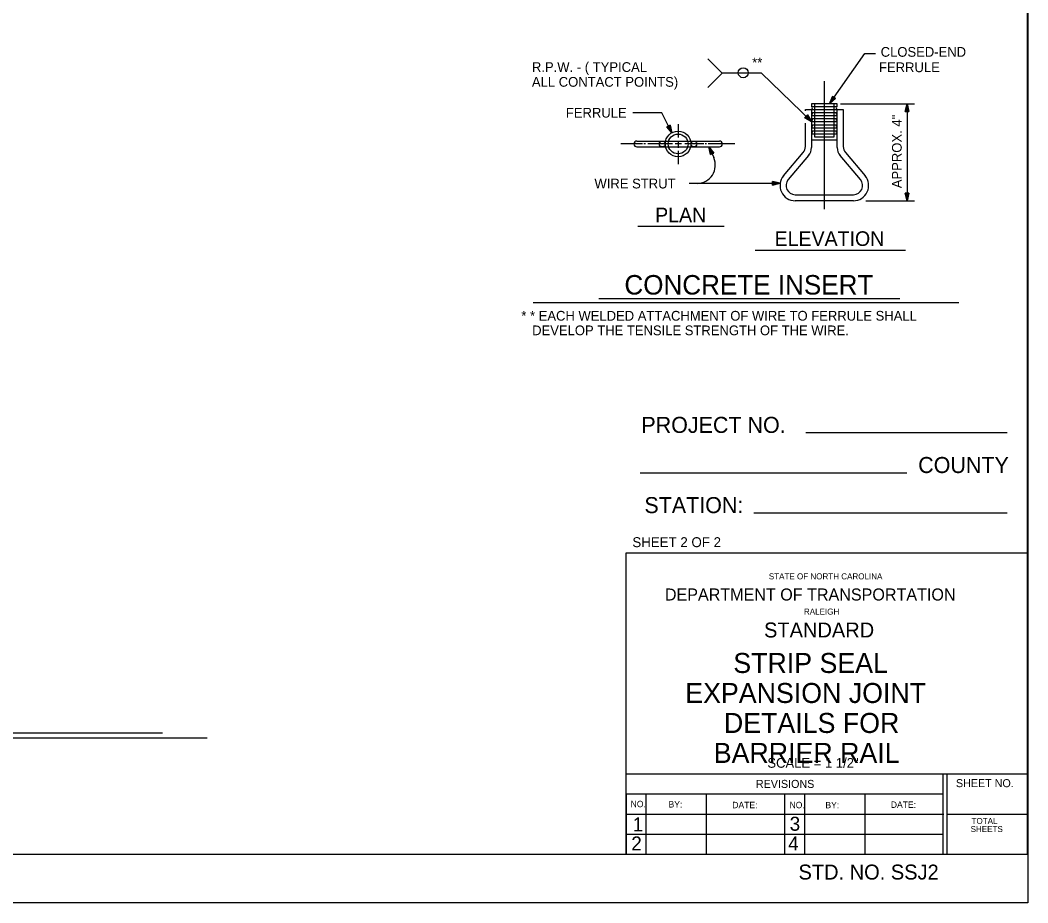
# Model space of a CAD drawing. Extents: x 0 to 10005, y 0 to 9996.
# Drawn here: x 13.74 to 22.15, y 0 to 7.37 of the extents above; entities that cross this region are included whole.
import ezdxf

# ---------------------------------------------------------------- set-up
doc = ezdxf.new("R2010")
doc.units = 0
for name, color, linetype in [('Dimension Lines', 7, 'Continuous'), ('Plan Sheet', 7, 'Continuous'), ('Plot Shape', 7, 'Continuous'), ('Rebar Lines', 7, 'Continuous'), ('Text', 7, 'Continuous'), ('User Information Notes', 7, 'Continuous')]:
    doc.layers.add(name, color=color, linetype=linetype)

msp = doc.modelspace()

# ---------------------------------------------------------------- linework, layer by layer
at = {"layer": 'Dimension Lines'}
for p, q in [((19.4814, 7.0477), (19.601, 6.9281)), ((19.601, 6.9281), (19.4797, 6.8068)), ((20.4532, 6.8597), (20.4532, 5.7918)), ((20.5881, 6.6719), (21.2049, 6.6719)), ((21.1439, 6.6719), (21.1439, 5.8619)), ((19.2324, 6.5021), (19.2324, 6.3889)), ((18.9345, 6.3364), (18.7554, 6.3364)), ((18.961, 6.3364), (18.9457, 6.3364)), ((19.1843, 6.3364), (18.9794, 6.3364)), ((19.2324, 6.3364), (19.2076, 6.3364)), ((19.2324, 6.3624), (19.2324, 6.3046)), ((19.2606, 6.3364), (19.2324, 6.3364)), ((19.447, 6.3364), (19.2886, 6.3364)), ((19.4694, 6.3364), (19.4581, 6.3364)), ((19.7047, 6.3364), (19.4831, 6.3364)), ((19.4902, 6.3119), (19.5301, 6.2221)), ((19.2324, 6.279), (19.2324, 6.1689)), ((19.3239, 6.0076), (20.0845, 6.0076)), ((20.8002, 5.8619), (21.2049, 5.8619))]:
    msp.add_line(p, q, dxfattribs=at)
for points in [[(20.4969, 6.6719), (20.7903, 7.0919)], [(20.7903, 7.0919), (20.88, 7.0919)], [(20.3459, 6.5228), (19.9287, 6.9281), (19.601, 6.9281)], [(20.5332, 6.7238), (20.5357, 6.722), (20.4969, 6.6719), (20.5383, 6.7202), (20.5409, 6.7184), (20.4969, 6.6719), (20.5435, 6.7166), (20.5461, 6.7148), (20.4969, 6.6719), (20.5201, 6.7329), (20.5228, 6.7311), (20.4969, 6.6719), (20.5254, 6.7292), (20.528, 6.7274), (20.4969, 6.6719), (20.5306, 6.7257), (20.5461, 6.7148), (20.5201, 6.7329), (20.4969, 6.6719), (20.5461, 6.7148)], [(21.1439, 6.6086), (21.1407, 6.6086), (21.1439, 6.6719), (21.1374, 6.6086), (21.1343, 6.6086), (21.1439, 6.6719), (21.1311, 6.6086), (21.128, 6.6086), (21.1439, 6.6719), (21.1596, 6.6086), (21.1564, 6.6086), (21.1439, 6.6719), (21.1533, 6.6086), (21.1502, 6.6086), (21.1439, 6.6719), (21.147, 6.6086), (21.128, 6.6086), (21.1596, 6.6086), (21.1439, 6.6719), (21.128, 6.6086)], [(19.1789, 6.4295), (19.0977, 6.5967), (18.8554, 6.5967)], [(20.3004, 6.5669), (20.3027, 6.5692), (20.3459, 6.5228), (20.3048, 6.5715), (20.307, 6.5738), (20.3459, 6.5228), (20.3093, 6.5761), (20.3114, 6.5783), (20.3459, 6.5228), (20.2894, 6.5555), (20.2917, 6.5578), (20.3459, 6.5228), (20.2938, 6.5602), (20.296, 6.5624), (20.3459, 6.5228), (20.2982, 6.5647), (20.3114, 6.5783), (20.2894, 6.5555), (20.3459, 6.5228), (20.3114, 6.5783)], [(19.1513, 6.4865), (19.1541, 6.4878), (19.1789, 6.4295), (19.1569, 6.4892), (19.1598, 6.4905), (19.1789, 6.4295), (19.1627, 6.4919), (19.1655, 6.4932), (19.1789, 6.4295), (19.137, 6.4794), (19.1399, 6.4808), (19.1789, 6.4295), (19.1428, 6.4822), (19.1456, 6.4836), (19.1789, 6.4295), (19.1484, 6.4851), (19.1655, 6.4932), (19.137, 6.4794), (19.1789, 6.4295), (19.1655, 6.4932)], [(19.5159, 6.254), (19.513, 6.2528), (19.4902, 6.3119), (19.5101, 6.2515), (19.5072, 6.2502), (19.4902, 6.3119), (19.5043, 6.2489), (19.5015, 6.2476), (19.4902, 6.3119), (19.5304, 6.2604), (19.5274, 6.2591), (19.4902, 6.3119), (19.5246, 6.2579), (19.5217, 6.2565), (19.4902, 6.3119), (19.5188, 6.2553), (19.5015, 6.2476), (19.5304, 6.2604), (19.4902, 6.3119), (19.5015, 6.2476)], [(20.0211, 6.0076), (20.0211, 6.0107), (20.0845, 6.0076), (20.0211, 6.0139), (20.0211, 6.017), (20.0845, 6.0076), (20.0211, 6.0202), (20.0211, 6.0234), (20.0845, 6.0076), (20.0211, 5.9917), (20.0211, 5.9949), (20.0845, 6.0076), (20.0211, 5.9981), (20.0211, 6.0012), (20.0845, 6.0076), (20.0211, 6.0044), (20.0211, 6.0234), (20.0211, 5.9917), (20.0845, 6.0076), (20.0211, 6.0234)], [(21.1439, 5.9252), (21.147, 5.9252), (21.1439, 5.8619), (21.1502, 5.9252), (21.1533, 5.9252), (21.1439, 5.8619), (21.1564, 5.9252), (21.1596, 5.9252), (21.1439, 5.8619), (21.128, 5.9252), (21.1311, 5.9252), (21.1439, 5.8619), (21.1343, 5.9252), (21.1374, 5.9252), (21.1439, 5.8619), (21.1407, 5.9252), (21.1596, 5.9252), (21.128, 5.9252), (21.1439, 5.8619), (21.1596, 5.9252)]]:
    msp.add_lwpolyline(points, dxfattribs=at)
msp.add_circle((19.7762, 6.9309), 0.0418, dxfattribs=at)
msp.add_arc((19.3907, 6.1601), 0.1526, 270, 23.96193, dxfattribs=at)
at = {"layer": 'Plan Sheet'}
for p, q in [((22.1465, 14.4761), (22.1465, 0.4061)), ((21.9791, 3.9238), (20.2985, 3.9238)), ((21.1416, 3.5887), (18.9162, 3.5887)), ((21.9791, 3.254), (19.8659, 3.254)), ((22.1465, 2.9189), (18.7966, 2.9189)), ((18.7966, 2.9189), (18.7966, 0.4061)), ((18.7966, 1.0764), (22.1465, 1.0764)), ((21.4432, 1.0764), (21.4432, 0.4061)), ((21.4767, 1.0764), (21.4767, 0.4061)), ((18.7966, 0.909), (21.4444, 0.909)), ((18.7986, 0.909), (18.7986, 0.4061)), ((18.9639, 0.909), (18.9639, 0.4061)), ((19.4664, 0.9061), (19.4664, 0.4036)), ((20.1203, 0.909), (20.1203, 0.4019)), ((20.2881, 0.909), (20.2881, 0.4057)), ((20.7905, 0.909), (20.7905, 0.4057)), ((18.7966, 0.7412), (21.4499, 0.7412)), ((21.4767, 0.7412), (22.1406, 0.7412)), ((18.7966, 0.5739), (21.4444, 0.5739)), ((0.7062, 0.4061), (22.1465, 0.4061)), ((22.1523, 0), (22.1523, 0))]:
    msp.add_line(p, q, dxfattribs=at)
at = {"layer": 'Plot Shape'}
msp.add_lwpolyline([(0, 14.74), (22.1523, 14.74), (22.1523, 0), (0, 0)], close=True, dxfattribs=at)
at = {"layer": 'Rebar Lines'}
for p, q in [((20.5605, 6.6719), (20.3459, 6.6719)), ((20.3459, 6.6719), (20.3459, 6.6499)), ((20.3459, 6.6499), (20.5605, 6.6499)), ((20.5605, 6.6499), (20.5605, 6.6719)), ((20.2952, 6.6139), (20.2952, 6.6245)), ((20.2952, 6.6245), (20.3459, 6.6245)), ((20.3459, 6.6245), (20.3459, 6.3055)), ((20.3459, 6.6245), (20.3459, 6.5991)), ((20.3459, 6.6245), (20.5605, 6.6245)), ((20.3459, 6.5991), (20.5605, 6.5991)), ((20.3459, 6.5736), (20.3459, 6.5482)), ((20.3459, 6.5736), (20.5605, 6.5736)), ((20.5605, 6.3055), (20.5605, 6.6245)), ((20.5605, 6.6245), (20.6112, 6.6245)), ((20.5605, 6.5991), (20.5605, 6.6245)), ((20.5605, 6.5482), (20.5605, 6.5736)), ((20.6112, 6.6245), (20.6112, 6.3146)), ((20.2952, 6.3146), (20.2952, 6.5112)), ((20.3459, 6.5482), (20.5605, 6.5482)), ((20.3459, 6.5228), (20.3459, 6.4973)), ((20.3459, 6.5228), (20.5605, 6.5228)), ((20.3459, 6.4973), (20.5605, 6.4973)), ((20.5605, 6.4973), (20.5605, 6.5228)), ((20.3459, 6.4719), (20.3459, 6.4465)), ((20.3459, 6.4719), (20.5605, 6.4719)), ((20.3459, 6.4465), (20.5605, 6.4465)), ((20.3459, 6.4211), (20.3459, 6.3957)), ((20.3459, 6.4211), (20.5605, 6.4211)), ((20.3459, 6.3957), (20.3459, 6.3702)), ((20.3831, 6.4211), (20.5232, 6.4211)), ((20.5605, 6.4465), (20.5605, 6.4719)), ((20.5605, 6.3957), (20.5605, 6.4211)), ((20.5605, 6.3702), (20.5605, 6.3957)), ((18.8879, 6.3609), (19.128, 6.3609)), ((18.8879, 6.3119), (19.128, 6.3119)), ((19.128, 6.3609), (19.337, 6.3609)), ((19.128, 6.3119), (19.337, 6.3119)), ((19.337, 6.3609), (19.577, 6.3609)), ((19.337, 6.3119), (19.577, 6.3119)), ((20.3459, 6.3702), (20.5605, 6.3702)), ((20.1132, 6.0709), (20.2771, 6.2655)), ((20.322, 6.2399), (20.152, 6.0382)), ((20.7544, 6.0382), (20.5844, 6.2399)), ((20.6293, 6.2655), (20.7932, 6.0709)), ((20.2103, 5.9127), (20.696, 5.9127)), ((20.696, 5.8619), (20.2103, 5.8619))]:
    msp.add_line(p, q, dxfattribs=at)
msp.add_lwpolyline([(20.3704, 6.6719), (20.3704, 6.3957), (20.5359, 6.3957), (20.5359, 6.6719)], dxfattribs=at)
for centre, radius in [((19.2325, 6.3364), 0.1073), ((19.2325, 6.3364), 0.0828), ((19.1006, 6.3364), 0.0245), ((19.3643, 6.3364), 0.0245)]:
    msp.add_circle(centre, radius, dxfattribs=at)
for centre, radius, start, end in [((20.3419, 6.6372), 0.0133, 287.08312, 72.87823), ((20.5644, 6.6372), 0.0133, 107.12177, 252.91688), ((20.3419, 6.5864), 0.0133, 287.08312, 72.87823), ((20.5644, 6.5864), 0.0133, 107.12177, 252.91688), ((20.3419, 6.5355), 0.0133, 287.08312, 72.87823), ((20.3419, 6.4847), 0.0133, 287.08312, 72.87823), ((20.5644, 6.5355), 0.0133, 107.12177, 252.91688), ((20.5644, 6.4847), 0.0133, 107.12177, 252.91688), ((20.3419, 6.4338), 0.0133, 287.08312, 72.87823), ((20.5644, 6.4338), 0.0133, 107.12177, 252.91688), ((18.8879, 6.3364), 0.0245, 90, 270), ((19.577, 6.3364), 0.0245, 270, 90), ((20.2187, 6.3147), 0.0764, 319.85981, 0), ((20.6876, 6.3147), 0.0764, 180, 220.14019), ((20.2441, 6.3055), 0.1018, 319.88964, 0), ((20.6623, 6.3055), 0.1018, 180, 220.11036), ((20.2103, 5.989), 0.1272, 139.85219, 270), ((20.696, 5.989), 0.1272, 270, 40.14781), ((20.2103, 5.989), 0.0764, 139.85219, 270), ((20.696, 5.989), 0.0764, 270, 40.14781)]:
    msp.add_arc(centre, radius, start, end, dxfattribs=at)
at = {"layer": 'Text'}
for p, q in [((18.8968, 5.6487), (19.6162, 5.6487)), ((19.8747, 5.4509), (21.1301, 5.4509)), ((18.0218, 5.0112), (21.5762, 5.0112)), ((18.5693, 5.0451), (21.0826, 5.0451)), ((8.5323, 1.3771), (15.3016, 1.3771)), ((8.9289, 1.4189), (14.9291, 1.4189))]:
    msp.add_line(p, q, dxfattribs=at)

# ---------------------------------------------------------------- texts
at = {"layer": 'Plan Sheet'}
for s, height, p in [('PROJECT NO.', 0.133999, (18.9258, 3.9238)), ('COUNTY', 0.134, (21.2369, 3.5887)), ('STATION:', 0.134, (18.9509, 3.254)), ('STATE OF NORTH CAROLINA', 0.050247, (19.9898, 2.7009)), ('DEPARTMENT OF TRANSPORTATION', 0.100497, (19.122, 2.5243)), ('RALEIGH', 0.05025, (20.283, 2.4068)), ('REVISIONS', 0.067, (19.8818, 0.9596)), ('SHEET NO.', 0.067, (21.5519, 0.9659)), ('NO.', 0.05339, (18.8363, 0.7986)), ('BY:', 0.05339, (19.1526, 0.796)), ('DATE:', 0.05339, (19.6848, 0.7902)), ('NO.', 0.05339, (20.163, 0.7902)), ('BY:', 0.05339, (20.4621, 0.7898)), ('DATE:', 0.05339, (21.0085, 0.7931)), ('1', 0.1172, (18.8539, 0.5965)), ('3', 0.1172, (20.1642, 0.6019)), ('TOTAL', 0.05025, (21.6825, 0.6588)), ('SHEETS', 0.05025, (21.6745, 0.591)), ('2', 0.1172, (18.8417, 0.4371)), ('4', 0.1172, (20.1517, 0.4371))]:
    msp.add_text(s, height=height, dxfattribs=at).set_placement(p)
at = {"layer": 'Text'}
for s, height, p in [('CLOSED-END', 0.0813, (20.9238, 7.0643)), ('R.P.W. - ( TYPICAL', 0.081354, (18.0119, 6.9377)), ('**', 0.0813, (19.8509, 6.9755)), ('FERRULE', 0.0813, (20.91, 6.9358)), ('ALL CONTACT POINTS)', 0.081354, (18.0119, 6.814)), ('FERRULE', 0.08135, (18.2953, 6.5565)), ('WIRE STRUT', 0.08135, (18.5341, 5.9649)), ('PLAN', 0.12203, (19.0407, 5.6827)), ('ELEVATION', 0.12208, (20.0378, 5.4848)), ('CONCRETE INSERT', 0.162656, (18.784, 5.079)), ('* * EACH WELDED ATTACHMENT OF WIRE TO FERRULE SHALL', 0.08125, (17.9235, 4.8611)), ('   DEVELOP THE TENSILE STRENGTH OF THE WIRE.', 0.08125, (17.9235, 4.7393)), ('SHEET 2 OF 2', 0.082969, (18.8506, 2.9699)), ('STANDARD', 0.125, (19.9498, 2.2157)), ('STRIP SEAL', 0.167, (19.6933, 1.9192)), ('EXPANSION JOINT', 0.167, (19.2923, 1.6688)), ('DETAILS FOR', 0.167, (19.6151, 1.4185)), ('BARRIER RAIL', 0.167, (19.5303, 1.1682)), ('STD. NO. SSJ2', 0.125, (20.2376, 0.1946))]:
    msp.add_text(s, height=height, dxfattribs=at).set_placement(p)
msp.add_text('APPROX. 4"', height=0.08141, rotation=90, dxfattribs=at).set_placement((21.0994, 5.9666))
at = {"layer": 'User Information Notes'}
msp.add_text('SCALE = 1 1/2"', height=0.081354, dxfattribs=at).set_placement((19.9778, 1.1279))

doc.saveas('drawing.dxf')
